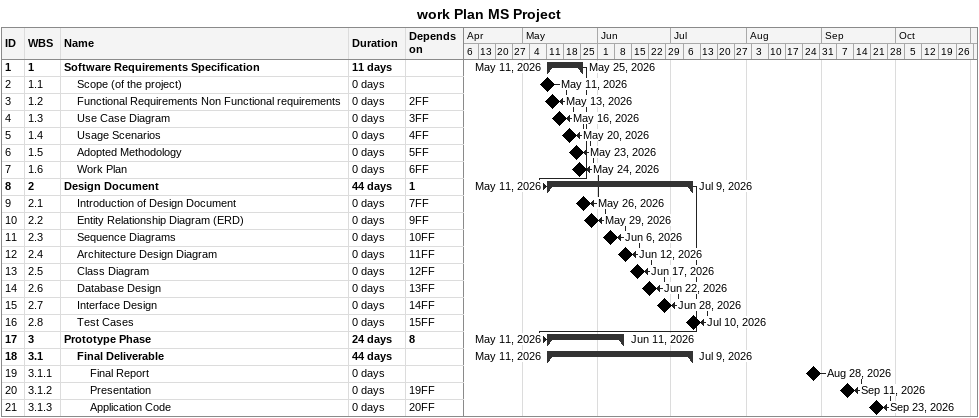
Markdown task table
work Plan MS Project

| ID | WBS | Task | Duration | Start | Finish | Predecessors |
|---|---|---|---|---|---|---|
| 1 | 1 | **Software Requirements Specification** | 11d | 2026-05-11 | 2026-05-25 |  |
| 2 | 1.1 | Scope (of the project) | 0d | 2026-05-11 | 2026-05-11 |  |
| 3 | 1.2 | Functional Requirements Non Functional requirements | 0d | 2026-05-13 | 2026-05-13 | 2FF |
| 4 | 1.3 | Use Case Diagram | 0d | 2026-05-16 | 2026-05-16 | 3FF |
| 5 | 1.4 | Usage Scenarios | 0d | 2026-05-20 | 2026-05-20 | 4FF |
| 6 | 1.5 | Adopted Methodology | 0d | 2026-05-23 | 2026-05-23 | 5FF |
| 7 | 1.6 | Work Plan | 0d | 2026-05-24 | 2026-05-24 | 6FF |
| 8 | 2 | **Design Document** | 44d | 2026-05-11 | 2026-07-09 | 1 |
| 9 | 2.1 | Introduction of Design Document | 0d | 2026-05-26 | 2026-05-26 | 7FF |
| 10 | 2.2 | Entity Relationship Diagram (ERD) | 0d | 2026-05-29 | 2026-05-29 | 9FF |
| 11 | 2.3 | Sequence Diagrams | 0d | 2026-06-06 | 2026-06-06 | 10FF |
| 12 | 2.4 | Architecture Design Diagram | 0d | 2026-06-12 | 2026-06-12 | 11FF |
| 13 | 2.5 | Class Diagram | 0d | 2026-06-17 | 2026-06-17 | 12FF |
| 14 | 2.6 | Database Design | 0d | 2026-06-22 | 2026-06-22 | 13FF |
| 15 | 2.7 | Interface Design | 0d | 2026-06-28 | 2026-06-28 | 14FF |
| 16 | 2.8 | Test Cases | 0d | 2026-07-10 | 2026-07-10 | 15FF |
| 17 | 3 | **Prototype Phase** | 24d | 2026-05-11 | 2026-06-11 | 8 |
| 18 | 3.1 | **Final Deliverable** | 44d | 2026-05-11 | 2026-07-09 |  |
| 19 | 3.1.1 | Final Report | 0d | 2026-08-28 | 2026-08-28 |  |
| 20 | 3.1.2 | Presentation | 0d | 2026-09-11 | 2026-09-11 | 19FF |
| 21 | 3.1.3 | Application Code | 0d | 2026-09-23 | 2026-09-23 | 20FF |
